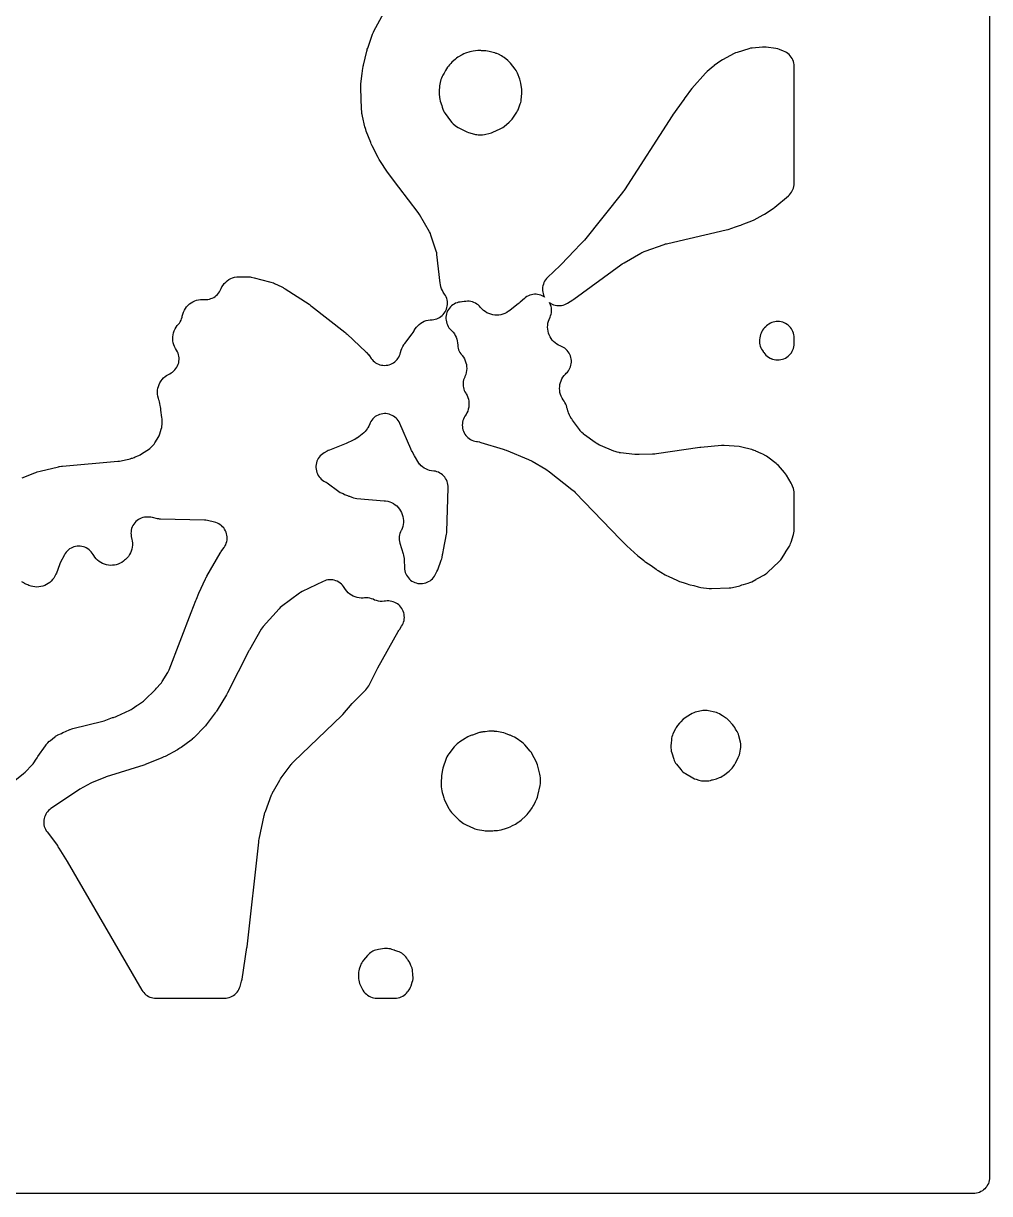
# Model space of a CAD drawing. Header units: millimetres. Extents: x 0 to 300, y 0 to 300.
# Drawn here: x 151.8 to 300.1, y -0.1 to 179.5 of the extents above; entities that cross this region are included whole.
import ezdxf

# ---------------------------------------------------------------- set-up
doc = ezdxf.new("R2010")
doc.units = ezdxf.units.MM
doc.layers.add('CUT', color=7, linetype='CONTINUOUS')

msp = doc.modelspace()

# ---------------------------------------------------------------- linework, layer by layer
at = {"layer": 'CUT'}
for points in [[(300.1485, 297.5886), (300.1485, 2.4114), (300.1335, 2.1053), (300.0975, 1.8629), (300.038, 1.6252), (299.9554, 1.3944), (299.8507, 1.1729), (299.7247, 0.9627), (299.5787, 0.7659), (299.4142, 0.5844), (299.2326, 0.4198), (299.0358, 0.2738), (298.8256, 0.1479), (298.6041, 0.0431), (298.3734, -0.0395), (298.1357, -0.099), (297.8933, -0.135), (297.5872, -0.15), (2.4114, -0.15)], [(151.6689, 109.7201), (153.5885, 110.5154), (153.7226, 110.568), (153.7468, 110.5769), (153.9378, 110.6394), (154.4107, 110.7654), (157.2061, 111.4471), (157.347, 111.4785), (157.3723, 111.4837), (157.6571, 111.5303), (157.6828, 111.5335), (157.8263, 111.5485), (166.3173, 112.2738), (166.561, 112.3068), (167.7775, 112.5327), (168.0076, 112.5868), (168.2316, 112.6624), (168.4499, 112.7478), (168.5585, 112.7776), (168.8141, 112.8792), (168.9696, 112.9511), (169.5516, 113.1787), (169.7725, 113.2777), (169.9827, 113.3976), (170.8022, 113.9188), (171.0238, 114.0773), (171.2268, 114.259), (171.7426, 114.774), (171.8837, 114.9271), (172.0116, 115.0914), (172.1253, 115.2659), (172.5343, 115.9539), (172.6658, 116.207), (172.7676, 116.4734), (173.0012, 117.2077), (173.0627, 117.4387), (173.1018, 117.6745), (173.1182, 117.913), (173.1322, 118.5774), (173.1275, 118.7922), (173.1043, 119.0058), (172.9302, 120.1505), (172.9059, 120.4067), (172.87, 120.6532), (172.8283, 120.8202), (172.7746, 121.1732), (172.7293, 121.4002), (172.6631, 121.622), (172.6272, 121.7246), (172.5711, 121.8989), (172.5618, 121.9302), (172.4823, 122.2572), (172.4392, 122.5611), (172.426, 122.8678), (172.4427, 123.1743), (172.4892, 123.4778), (172.565, 123.7752), (172.6695, 124.0638), (172.8017, 124.3409), (172.9602, 124.6038), (173.1436, 124.8499), (173.3502, 125.0771), (173.5779, 125.2829), (173.8245, 125.4656), (174.0879, 125.6234), (174.3064, 125.7269), (174.5255, 125.8443), (174.7318, 125.9829), (174.9234, 126.1413), (175.0983, 126.3179), (175.2548, 126.511), (175.3913, 126.7188), (175.5066, 126.939), (175.5994, 127.1696), (175.6688, 127.4083), (175.7142, 127.6527), (175.7351, 127.9004), (175.7313, 128.1489), (175.7028, 128.3958), (175.65, 128.6387), (175.5733, 128.8752), (175.4735, 129.1028), (175.3515, 129.3194), (175.1719, 129.6044), (175.0328, 129.883), (174.9218, 130.1739), (174.8402, 130.4744), (174.7887, 130.7815), (174.7679, 131.0922), (174.7778, 131.4035), (174.8185, 131.7122), (174.8895, 132.0154), (174.9902, 132.31), (175.1195, 132.5933), (175.2762, 132.8624), (175.4587, 133.1147), (175.6336, 133.3118), (175.7865, 133.5023), (175.9201, 133.7068), (176.0331, 133.9233), (176.1245, 134.1498), (176.1933, 134.3842), (176.2256, 134.554), (176.226, 134.5539), (176.2264, 134.556), (176.3073, 134.889), (176.4109, 135.1839), (176.5433, 135.467), (176.7032, 135.7357), (176.8889, 135.9871), (177.0987, 136.2188), (177.3304, 136.4286), (177.5818, 136.6144), (177.8505, 136.7742), (178.1336, 136.9066), (178.4285, 137.0102), (178.7323, 137.0841), (179.0419, 137.1274), (179.3542, 137.1397), (179.658, 137.1215), (179.8995, 137.1187), (180.1401, 137.1393), (180.3776, 137.1829), (180.6098, 137.2493), (180.8345, 137.3377), (181.0497, 137.4474), (181.2532, 137.5774), (181.4433, 137.7264), (181.6181, 137.893), (181.7759, 138.0758), (181.9155, 138.2729), (182.0353, 138.4825), (182.1344, 138.7028), (182.1686, 138.7899), (182.311, 139.0676), (182.4802, 139.3299), (182.6746, 139.574), (182.8922, 139.7978), (183.1309, 139.9988), (183.3884, 140.1752), (183.662, 140.3252), (183.9492, 140.4473), (184.2471, 140.5404), (184.5822, 140.6096), (184.605, 140.6131), (186.0794, 140.6112), (186.2504, 140.6071), (186.281, 140.6057), (186.6216, 140.5741), (186.6519, 140.5698), (186.8208, 140.5424), (187.2392, 140.4646), (189.6283, 139.8507), (189.8054, 139.8005), (189.8368, 139.7908), (190.1825, 139.6647), (190.2128, 139.6519), (190.3806, 139.5763), (191.4814, 139.0474), (191.6912, 138.9384), (191.8312, 138.8599), (192.0338, 138.7378), (195.6872, 136.3752), (195.829, 136.2789), (195.9237, 136.2112), (196.061, 136.1085), (201.1848, 132.0869), (201.3126, 131.9819), (201.3979, 131.9087), (201.5209, 131.7982), (204.3996, 129.0966), (204.5409, 128.9567), (204.5655, 128.9311), (204.8248, 128.63), (204.8465, 128.6019), (204.9639, 128.4415), (205.2151, 128.0782), (205.3619, 127.8864), (205.5266, 127.7096), (205.7076, 127.5496), (205.9031, 127.4078), (206.1115, 127.2855), (206.3306, 127.1839), (206.5586, 127.1039), (206.7932, 127.0463), (207.0322, 127.0116), (207.2735, 127.0001), (207.5148, 127.012), (207.7538, 127.0471), (207.9883, 127.1051), (208.2161, 127.1855), (208.4351, 127.2875), (208.6432, 127.4102), (208.8385, 127.5523), (209.0192, 127.7127), (209.1836, 127.8897), (209.3301, 128.0818), (209.4573, 128.2871), (209.5642, 128.5037), (209.6497, 128.7297), (209.7129, 128.9628), (209.7215, 129.0018), (209.8098, 129.3266), (209.9188, 129.6136), (210.0554, 129.8886), (210.2337, 130.174), (210.2523, 130.2008), (210.3605, 130.3486), (211.51, 131.8418), (211.639, 132.0258), (211.7509, 132.2207), (211.8019, 132.3196), (211.8174, 132.3479), (211.9903, 132.6308), (212.1721, 132.8726), (212.3763, 133.0959), (212.601, 133.2984), (212.8441, 133.4785), (213.1034, 133.6343), (213.3765, 133.7645), (213.6608, 133.8679), (213.9538, 133.9435), (214.2526, 133.9905), (214.5896, 134.0108), (214.8288, 134.0367), (215.0643, 134.0856), (215.2941, 134.1568), (215.516, 134.2498), (215.7279, 134.3637), (215.9279, 134.4975), (216.1141, 134.6498), (216.2848, 134.8194), (216.4384, 135.0045), (216.5735, 135.2036), (216.6888, 135.4147), (216.7833, 135.636), (216.8561, 135.8653), (216.9066, 136.1005), (216.9341, 136.3395), (216.9386, 136.5801), (216.92, 136.8199), (216.8783, 137.0569), (216.8141, 137.2887), (216.7279, 137.5133), (216.6205, 137.7286), (216.4929, 137.9326), (216.2945, 138.2183), (216.1436, 138.4888), (216.0202, 138.7728), (215.9252, 139.0676), (215.8535, 139.3994), (215.8481, 139.432), (215.8225, 139.6149), (215.3139, 144.0374), (215.2729, 144.2843), (215.2074, 144.526), (214.3986, 147.0093), (214.3059, 147.2507), (214.1888, 147.4812), (212.6323, 150.1886), (212.446, 150.4675), (209.4681, 154.3363), (207.7247, 156.662), (206.558, 158.4577), (206.4577, 158.6211), (206.3924, 158.7339), (206.3005, 158.9023), (205.3678, 160.7211), (205.284, 160.8953), (205.2302, 161.0151), (205.1556, 161.1934), (204.4695, 162.9583), (204.3817, 163.2106), (204.3282, 163.3838), (204.2585, 163.6417), (203.8782, 165.2792), (203.8316, 165.5132), (203.8051, 165.673), (203.7735, 165.9095), (203.7243, 166.3957), (203.6127, 169.5676), (203.6251, 170.0782), (203.6395, 170.2202), (203.8306, 171.7909), (203.9503, 172.6385), (203.9787, 172.8112), (204.0008, 172.928), (204.0374, 173.0991), (204.5459, 175.2367), (204.5934, 175.4163), (204.6287, 175.5375), (204.685, 175.7146), (205.3722, 177.7032), (205.4248, 177.846), (205.4347, 177.8714), (205.5571, 178.15), (205.5691, 178.1745), (205.6387, 178.3099), (207.7688, 182.255)], [(150.501, 63.2466), (151.8428, 64.3264), (152.0802, 64.5441), (153.1754, 65.6868), (153.3107, 65.8399), (153.433, 66.0036), (153.8143, 66.5602), (153.8438, 66.5961), (153.9527, 66.7514), (154.0733, 66.9381), (155.2225, 68.6154), (155.3308, 68.7654), (155.3508, 68.7917), (155.5696, 69.0518), (155.813, 69.2891), (155.8378, 69.311), (155.9794, 69.4299), (156.6211, 69.9427), (156.7572, 70.0465), (156.782, 70.0645), (157.0448, 70.2377), (157.1108, 70.273), (157.66, 70.5107), (157.8772, 70.6174), (157.9245, 70.6467), (158.8368, 71.0325), (158.9704, 71.086), (158.9945, 71.0952), (159.2674, 71.1866), (159.2921, 71.1939), (159.431, 71.2317), (164.0078, 72.3838), (164.242, 72.4551), (165.5326, 72.9183), (165.6514, 72.9439), (165.7695, 72.9755), (165.9812, 73.0426), (166.1862, 73.1281), (168.1955, 74.0735), (168.3792, 74.1694), (168.5543, 74.2802), (169.2521, 74.7634), (169.2671, 74.772), (169.4444, 74.8941), (169.4858, 74.9252), (170.2637, 75.4639), (170.4337, 75.5927), (170.5922, 75.7356), (171.9463, 77.0654), (172.1138, 77.247), (172.2625, 77.4442), (172.2977, 77.496), (172.8339, 78.0514), (173.0069, 78.2505), (173.1579, 78.4668), (174.0067, 79.8307), (174.1233, 80.0399), (174.2194, 80.2592), (177.5797, 89.0519), (178.3123, 90.8921), (178.3921, 91.0926), (178.3937, 91.0967), (178.7726, 92.0486), (179.7818, 94.2377), (179.8391, 94.3546), (179.8393, 94.3551), (179.8399, 94.3563), (179.8456, 94.3676), (179.8829, 94.4415), (179.9162, 94.5055), (180.0023, 94.6617), (182.0542, 98.1869), (182.1472, 98.3384), (182.2128, 98.4397), (182.3129, 98.5865), (182.641, 99.0443), (182.7747, 99.2517), (182.8873, 99.4713), (182.9777, 99.7008), (183.045, 99.9382), (183.0886, 100.181), (183.108, 100.427), (183.1031, 100.6736), (183.074, 100.9186), (183.0208, 101.1595), (182.9441, 101.394), (182.8447, 101.6198), (182.7235, 101.8348), (182.5817, 102.0367), (182.4207, 102.2236), (182.2421, 102.3938), (182.0476, 102.5455), (181.839, 102.6774), (181.6185, 102.788), (181.3881, 102.8763), (181.1502, 102.9416), (180.0917, 103.1762), (179.853, 103.2171), (179.6114, 103.2347), (172.8642, 103.3989), (172.7046, 103.4069), (172.6255, 103.4184), (172.5977, 103.4236), (172.4428, 103.4563), (171.6554, 103.6399), (171.4189, 103.6831), (171.1794, 103.7035), (171.0827, 103.7024), (170.9155, 103.7158), (170.6655, 103.7108), (170.4172, 103.6809), (170.1731, 103.6263), (169.9358, 103.5476), (169.7074, 103.4456), (169.4905, 103.3213), (169.287, 103.1759), (169.099, 103.011), (168.9285, 102.828), (168.7771, 102.629), (168.6464, 102.4158), (168.5376, 102.1907), (168.4518, 101.9557), (168.3899, 101.7134), (168.3526, 101.4662), (168.3401, 101.2164), (168.3527, 100.9666), (168.3901, 100.7194), (168.4841, 100.2567), (168.5162, 100.0761), (168.5211, 100.0438), (168.5556, 99.7085), (168.5571, 99.401), (168.5285, 99.0948), (168.4701, 98.7929), (168.3826, 98.4981), (168.2666, 98.2133), (168.1234, 97.9412), (167.9544, 97.6843), (167.761, 97.4452), (167.5245, 97.2051), (167.5004, 97.1829), (167.3758, 97.0738), (167.2461, 96.9709), (167.22, 96.9511), (166.9414, 96.7616), (166.6716, 96.6144), (166.3887, 96.4942), (166.0954, 96.4022), (165.7945, 96.3392), (165.4889, 96.306), (165.1816, 96.3027), (164.8753, 96.3295), (164.5732, 96.386), (164.278, 96.4717), (163.9926, 96.5859), (163.7197, 96.7274), (163.4619, 96.8948), (163.2217, 97.0866), (163.0014, 97.3009), (162.8031, 97.5358), (162.6286, 97.7888), (162.5313, 97.9645), (162.4024, 98.1724), (162.2538, 98.3668), (162.087, 98.5457), (161.9034, 98.7074), (161.705, 98.8505), (161.4935, 98.9734), (161.2709, 99.0751), (161.0396, 99.1545), (160.8015, 99.211), (160.5591, 99.2439), (160.3146, 99.253), (160.0704, 99.2381), (159.8289, 99.1994), (159.5922, 99.1373), (159.3628, 99.0524), (159.1428, 98.9455), (158.9343, 98.8175), (158.7392, 98.6698), (158.5596, 98.5038), (158.397, 98.3209), (158.2531, 98.1231), (158.1292, 97.9122), (157.4923, 96.6948), (157.3603, 96.3968), (156.8927, 95.122), (156.8257, 94.9523), (156.813, 94.9223), (156.6674, 94.6202), (156.5085, 94.3587), (156.3249, 94.114), (156.1184, 93.8882), (155.8909, 93.6836), (155.6447, 93.5021), (155.3819, 93.3453), (155.1052, 93.2149), (154.8171, 93.1119), (154.5203, 93.0374), (154.2177, 92.9921), (153.9122, 92.9764), (153.6066, 92.9905), (153.3038, 93.0342), (153.0066, 93.1072), (152.6902, 93.2184), (152.66, 93.2307), (152.4928, 93.3036), (152.212, 93.4342), (152.0134, 93.5338), (151.9785, 93.5526), (151.6007, 93.7863)]]:
    msp.add_lwpolyline(points, dxfattribs=at)
for points in [[(216.0471, 166.8995), (216.1195, 166.668), (216.1387, 166.6227), (216.2336, 166.3341), (216.3265, 166.0937), (216.4438, 165.8642), (216.584, 165.648), (217.384, 164.5436), (217.5763, 164.3093), (217.7956, 164.1001), (218.0979, 163.8448), (218.3365, 163.6665), (218.5946, 163.5179), (219.893, 162.8699), (220.134, 162.765), (220.3847, 162.686), (221.2395, 162.4655), (221.4397, 162.4224), (221.6428, 162.396), (221.8473, 162.3862), (222.0129, 162.3851), (222.3125, 162.4011), (222.6081, 162.4529), (223.4645, 162.6565), (223.6824, 162.7189), (223.8937, 162.8007), (225.0115, 163.293), (225.2261, 163.4), (225.4294, 163.5271), (225.6196, 163.6731), (226.4174, 164.3487), (226.5726, 164.4919), (226.7152, 164.6475), (226.8441, 164.8147), (227.4681, 165.6986), (227.5825, 165.8761), (227.6816, 166.0628), (227.7645, 166.2571), (228.1008, 167.1475), (228.1682, 167.3523), (228.2177, 167.5622), (228.249, 167.7755), (228.3487, 168.747), (228.3615, 169.0418), (228.3394, 169.3362), (228.2028, 170.3494), (228.166, 170.5564), (228.1119, 170.7596), (228.0409, 170.9575), (227.6779, 171.85), (227.5796, 172.0625), (227.4619, 172.2649), (227.3257, 172.4554), (226.5862, 173.3938), (226.3956, 173.609), (226.1815, 173.8009), (225.6176, 174.2506), (225.4153, 174.3961), (225.1996, 174.5207), (224.7424, 174.7552), (224.5123, 174.8589), (224.4121, 174.8923), (224.197, 174.9833), (223.9412, 175.0604), (223.3109, 175.2144), (223.0725, 175.2605), (222.8308, 175.2833), (222.1283, 175.3151), (222.0451, 175.3255), (221.8137, 175.3329), (221.5827, 175.3189), (220.8491, 175.2402), (220.6009, 175.2009), (220.3578, 175.1368), (219.7064, 174.9296), (219.4397, 174.8276), (219.1863, 174.6959), (218.5413, 174.3122), (218.3318, 174.1729), (218.1375, 174.0133), (217.6019, 173.5263), (217.4464, 173.3719), (217.305, 173.2046), (217.2988, 173.1958), (217.2252, 173.1228), (217.0808, 172.9515), (216.9524, 172.768), (216.6487, 172.2899), (216.5292, 172.0798), (216.4304, 171.8591), (216.429, 171.8554), (216.2353, 171.5532), (216.1134, 171.3408), (216.0129, 171.1175), (215.9347, 170.8855), (215.8008, 170.4126), (215.7424, 170.1551), (215.7114, 169.8929), (215.6584, 169.0735), (215.6533, 168.8862), (215.6622, 168.6991), (215.7097, 168.1431), (215.7512, 167.856), (215.8256, 167.5756), (216.046, 166.9048)], [(218.2621, 131.3138), (218.3629, 131.0345), (218.4369, 130.7469), (218.4835, 130.4536), (218.5069, 130.0836), (218.5324, 129.8516), (218.5795, 129.623), (218.6476, 129.3999), (218.7363, 129.184), (218.8448, 128.9774), (218.972, 128.7817), (219.1169, 128.5988), (219.1975, 128.5063), (219.3783, 128.2537), (219.5323, 127.9866), (219.6594, 127.7058), (219.7584, 127.4138), (219.8283, 127.1136), (219.8685, 126.8079), (219.8786, 126.4998), (219.8585, 126.1921), (219.8083, 125.888), (219.7286, 125.5902), (219.6201, 125.3016), (219.5768, 125.2135), (219.4825, 124.9969), (219.4091, 124.7723), (219.3572, 124.5418), (219.3274, 124.3074), (219.3198, 124.0713), (219.3345, 123.8355), (219.3714, 123.6021), (219.4302, 123.3733), (219.5103, 123.151), (219.611, 122.9373), (219.7315, 122.734), (219.7888, 122.647), (219.9315, 122.3761), (220.0472, 122.0926), (220.1348, 121.7991), (220.1935, 121.4986), (220.2226, 121.1938), (220.2219, 120.8875), (220.1915, 120.5828), (220.1315, 120.2825), (220.0427, 119.9895), (219.9258, 119.7065), (219.7819, 119.4362), (219.6203, 119.1931), (219.4966, 118.986), (219.3935, 118.768), (219.3118, 118.5411), (219.2524, 118.3074), (219.2158, 118.069), (219.2024, 117.8282), (219.2122, 117.5873), (219.2451, 117.3484), (219.301, 117.1138), (219.3792, 116.8856), (219.4789, 116.6661), (219.5994, 116.4572), (219.7395, 116.2608), (219.8978, 116.0789), (220.0729, 115.9131), (220.2632, 115.7649), (220.4668, 115.6358), (220.682, 115.5269), (220.9066, 115.4392), (221.1387, 115.3735), (221.376, 115.3306), (221.4904, 115.3155), (221.5213, 115.3107), (221.8646, 115.2408), (221.895, 115.2331), (222.0638, 115.1862), (225.4586, 114.1566), (225.6388, 114.0969), (225.7602, 114.0533), (225.9371, 113.9846), (229.3546, 112.557), (229.5722, 112.4578), (229.7177, 112.3858), (229.9286, 112.2729), (232.0072, 111.0737), (232.2386, 110.9287), (232.3919, 110.8247), (232.6122, 110.6632), (236.0404, 107.9527), (236.2351, 107.7878), (236.3633, 107.6714), (236.5463, 107.4935), (243.507, 100.2523), (243.5303, 100.2285), (243.5346, 100.2241), (243.636, 100.127), (243.8475, 99.9356), (244.3123, 99.4479), (244.3363, 99.4231), (244.3407, 99.4186), (244.4454, 99.3178), (246.1655, 97.7551), (246.3671, 97.5903), (246.7476, 97.3109), (247.0674, 97.0214), (247.2195, 96.8944), (247.3812, 96.7798), (248.1733, 96.2642), (248.9499, 95.694), (249.1117, 95.5847), (249.2815, 95.4883), (249.688, 95.2783), (250.3607, 94.8404), (250.5707, 94.7178), (250.7917, 94.6162), (251.5905, 94.295), (252.1226, 94.02), (252.3405, 93.9202), (252.5671, 93.8419), (253.1213, 93.6794), (253.7148, 93.4407), (253.9551, 93.358), (254.2024, 93.3001), (254.7574, 93.1997), (255.4262, 93.0036), (255.6245, 92.9542), (255.8261, 92.9211), (257.0786, 92.7679), (257.2728, 92.7518), (257.4677, 92.7509), (260.1831, 92.844), (260.4365, 92.8657), (260.6864, 92.9129), (261.7847, 93.1792), (262.1164, 93.2845), (262.365, 93.383), (263.0899, 93.5801), (263.365, 93.6723), (263.6275, 93.7958), (264.2787, 94.1496), (264.3163, 94.1664), (264.5083, 94.2736), (264.5177, 94.2794), (265.5999, 94.8673), (265.7832, 94.9773), (265.9563, 95.1025), (266.1182, 95.242), (267.8016, 96.8233), (267.9535, 96.979), (268.0913, 97.1473), (268.214, 97.327), (268.7948, 98.2628), (268.8068, 98.2794), (268.8448, 98.3434), (269.4119, 99.257), (269.5193, 99.4482), (269.6094, 99.6481), (269.6818, 99.8551), (270.0425, 101.0541), (270.1012, 101.2904), (270.1367, 101.5312), (270.1485, 101.7744), (270.1485, 101.8149), (270.1485, 107.0586), (270.1485, 107.2996), (270.1345, 107.5638), (270.0927, 107.8249), (270.0235, 108.0802), (269.9033, 108.4461), (269.8045, 108.6993), (269.6788, 108.9404), (268.9524, 110.1657), (268.823, 110.3622), (268.6758, 110.5456), (267.7243, 111.6232), (267.5513, 111.8006), (267.3615, 111.96), (266.1258, 112.8976), (265.9158, 113.0407), (265.6924, 113.1618), (265.6025, 113.2048), (265.5266, 113.2563), (265.3174, 113.3839), (265.0968, 113.4903), (264.2895, 113.8321), (264.2339, 113.8586), (264.0217, 113.9483), (263.931, 113.9771), (263.8608, 114.0032), (263.6503, 114.0614), (263.5769, 114.0782), (262.1395, 114.4627), (261.9123, 114.5123), (261.6816, 114.5405), (259.404, 114.7123), (259.1965, 114.7193), (258.9891, 114.7091), (255.8037, 114.4188), (255.7758, 114.4161), (255.7707, 114.4156), (255.6534, 114.4008), (249.022, 113.4027), (248.7856, 113.3748), (248.6245, 113.3609), (248.3867, 113.348), (246.3756, 113.303), (246.129, 113.3056), (245.9618, 113.3129), (245.716, 113.3317), (243.5037, 113.5742), (243.3302, 113.5974), (243.2992, 113.6022), (242.984, 113.667), (242.6762, 113.7608), (242.6468, 113.7713), (242.4833, 113.834), (240.4218, 114.6797), (240.2791, 114.7417), (240.2538, 114.7534), (239.9991, 114.8835), (239.756, 115.0343), (239.733, 115.05), (239.6061, 115.1401), (237.9784, 116.3477), (237.8303, 116.4634), (237.8044, 116.4847), (237.549, 116.7172), (237.3182, 116.9741), (237.2971, 117.0001), (237.1823, 117.1489), (236.1161, 118.6057), (236.0024, 118.7701), (235.9829, 118.8), (235.7825, 119.1458), (235.7663, 119.1776), (235.6802, 119.358), (235.5188, 119.7208), (235.4389, 119.915), (235.4256, 119.95), (235.4082, 120.005), (235.3449, 120.2551), (235.2764, 120.4805), (235.2585, 120.5241), (235.2452, 120.5831), (235.1766, 120.8277), (235.0836, 121.0641), (234.967, 121.2898), (234.8282, 121.5025), (234.6766, 121.7108), (234.5145, 121.9806), (234.383, 122.2573), (234.279, 122.5455), (234.2036, 122.8425), (234.1575, 123.1454), (234.141, 123.4514), (234.1544, 123.7575), (234.1976, 124.0608), (234.27, 124.3585), (234.3711, 124.6477), (234.4998, 124.9258), (234.655, 125.19), (234.8351, 125.4378), (235.0385, 125.6669), (235.161, 125.7804), (235.3314, 125.9545), (235.484, 126.1443), (235.6174, 126.348), (235.7304, 126.5638), (235.8218, 126.7895), (235.8909, 127.0231), (235.9369, 127.2622), (235.9594, 127.5048), (235.9582, 127.7483), (235.9333, 127.9906), (235.8849, 128.2293), (235.8136, 128.4622), (235.7199, 128.687), (235.6048, 128.9016), (235.4693, 129.104), (235.3148, 129.2923), (235.1427, 129.4647), (234.9547, 129.6195), (234.7525, 129.7552), (234.538, 129.8706), (234.3133, 129.9647), (234.2381, 129.9919), (233.9623, 130.1234), (233.7005, 130.281), (233.4553, 130.4632), (233.2289, 130.6684), (233.0235, 130.8946), (232.8411, 131.1396), (232.6832, 131.4012), (232.5515, 131.6769), (232.4472, 131.9641), (232.3712, 132.26), (232.3243, 132.5619), (232.3069, 132.8669), (232.3192, 133.1722), (232.361, 133.4748), (232.4321, 133.772), (232.5316, 134.0608), (232.6803, 134.386), (232.7707, 134.6122), (232.8387, 134.8461), (232.8836, 135.0855), (232.9049, 135.3281), (232.9026, 135.5717), (232.8765, 135.8139), (232.8271, 136.0524), (232.7546, 136.285), (232.6599, 136.5094), (232.5874, 136.6429), (232.7767, 136.5188), (232.9961, 136.4043), (233.2257, 136.312), (233.4633, 136.2429), (233.7066, 136.1976), (233.9532, 136.1766), (234.2007, 136.1801), (234.4465, 136.208), (234.6885, 136.2601), (234.9241, 136.3359), (235.151, 136.4345), (235.3671, 136.5552), (236.1569, 137.0489), (236.1866, 137.0678), (236.192, 137.0712), (236.3144, 137.1554), (243.5518, 142.4571), (243.727, 142.578), (243.8484, 142.6568), (244.0304, 142.7676), (246.6286, 144.2505), (246.7777, 144.3312), (246.8047, 144.345), (247.1132, 144.4858), (247.1413, 144.4971), (247.3, 144.5569), (250.1928, 145.5728), (250.3923, 145.6366), (250.529, 145.6762), (250.7317, 145.7288), (259.7285, 147.7972), (260.0197, 147.883), (261.151, 148.2927), (261.7597, 148.4696), (261.9604, 148.5373), (262.1547, 148.6217), (262.4344, 148.7576), (263.6676, 149.2042), (263.992, 149.3485), (265.4101, 150.1042), (265.5943, 150.2127), (266.9482, 151.0905), (267.2074, 151.2834), (269.2677, 153.0346), (269.4432, 153.199), (269.6022, 153.3796), (269.7431, 153.5745), (269.8645, 153.7822), (269.9655, 154.0005), (270.045, 154.2275), (270.1023, 154.4611), (270.137, 154.6992), (270.1485, 154.9394), (270.1485, 154.9522), (270.1485, 172.8424), (270.1485, 172.9222), (270.1358, 173.1739), (270.0978, 173.4231), (270.0349, 173.6672), (269.9478, 173.9037), (269.8373, 174.1302), (269.7045, 174.3445), (269.5509, 174.5443), (269.3779, 174.7276), (269.1873, 174.8925), (268.9811, 175.0375), (268.7613, 175.1609), (268.5303, 175.2616), (267.8973, 175.5001), (267.6277, 175.5847), (267.3503, 175.6383), (265.8276, 175.844), (265.5474, 175.866), (265.2664, 175.8563), (263.7009, 175.7139), (263.4445, 175.6771), (263.1933, 175.614), (261.3842, 175.0584), (261.1594, 174.9774), (260.9433, 174.8752), (259.1674, 173.9297), (258.87, 173.7434), (257.8941, 173.0322), (257.8649, 173.0106), (257.8595, 173.0065), (257.7404, 172.9113), (256.7875, 172.1), (256.5506, 171.8697), (254.4157, 169.4997), (254.2302, 169.2674), (253.5733, 168.3361), (253.3585, 168.0523), (253.1929, 167.7967), (251.4953, 165.3899), (251.4623, 165.342), (251.4551, 165.3313), (251.4315, 165.2954), (244.1032, 153.9599), (243.9956, 153.8023), (243.9197, 153.6972), (243.8042, 153.5453), (237.9566, 146.25), (237.5327, 145.8035), (237.4593, 145.7261), (236.2606, 144.4636), (235.5641, 143.73), (234.2161, 142.3304), (232.2972, 140.4998), (232.1284, 140.3223), (231.9779, 140.1291), (231.847, 139.9221), (231.7369, 139.7033), (231.6489, 139.4747), (231.5835, 139.2387), (231.5416, 138.9974), (231.5236, 138.7531), (231.5295, 138.5082), (231.5593, 138.2651), (231.6128, 138.0261), (231.6894, 137.7935), (231.7884, 137.5695), (231.8459, 137.4677), (231.6873, 137.5731), (231.4723, 137.6875), (231.2471, 137.7804), (231.014, 137.851), (230.7751, 137.8986), (230.5327, 137.9227), (230.2891, 137.9231), (230.0467, 137.8998), (229.8076, 137.853), (229.5743, 137.7832), (229.3488, 137.6909), (229.1334, 137.5772), (228.9301, 137.4431), (228.7408, 137.2898), (228.0719, 136.692), (227.9831, 136.615), (227.9218, 136.5636), (227.8306, 136.4895), (226.4988, 135.4416), (226.3476, 135.3286), (226.3201, 135.3091), (226.0272, 135.123), (225.7443, 134.981), (225.4486, 134.8682), (225.143, 134.7856), (224.8307, 134.7342), (224.5148, 134.7144), (224.1985, 134.7265), (223.885, 134.7704), (223.5775, 134.8455), (223.2792, 134.9512), (222.9929, 135.0863), (222.7217, 135.2495), (222.4683, 135.4392), (222.2352, 135.6534), (222.0047, 135.9126), (221.8365, 136.1016), (221.6503, 136.2725), (221.4477, 136.4237), (221.2308, 136.5538), (221.002, 136.6612), (220.7634, 136.745), (220.5176, 136.8043), (220.2671, 136.8384), (220.0144, 136.847), (219.7622, 136.8301), (219.5129, 136.7878), (219.4926, 136.7833), (219.1851, 136.7462), (219.1371, 136.7452), (218.891, 136.7277), (218.6479, 136.686), (218.41, 136.6206), (218.1797, 136.532), (217.9593, 136.4212), (217.7509, 136.2892), (217.5565, 136.1372), (217.378, 135.9669), (217.2172, 135.7798), (217.0756, 135.5778), (216.9546, 135.3628), (216.8554, 135.1369), (216.7789, 134.9023), (216.726, 134.6614), (216.697, 134.4163), (216.6923, 134.1697), (216.712, 133.9237), (216.7558, 133.681), (216.8233, 133.4437), (216.9139, 133.2142), (217.0267, 132.9948), (217.1605, 132.7875), (217.3142, 132.5945), (217.4861, 132.4175), (217.6145, 132.2977), (217.809, 132.0778), (217.9839, 131.8378), (218.1354, 131.5824)], [(266.7117, 128.0222), (266.8482, 127.9719), (267.0772, 127.9115), (267.3108, 127.8731), (267.3597, 127.8674), (267.607, 127.851), (267.8548, 127.8592), (268.1006, 127.8918), (268.3419, 127.9487), (268.5764, 128.0292), (268.8018, 128.1325), (269.0158, 128.2577), (269.2164, 128.4034), (269.4016, 128.5682), (269.5695, 128.7507), (269.7185, 128.9488), (269.8472, 129.1607), (269.9542, 129.3843), (270.0386, 129.6175), (270.0995, 129.8578), (270.1362, 130.103), (270.1485, 130.3506), (270.1485, 130.3626), (270.1485, 130.466), (270.1485, 131.1326), (270.1485, 131.2251), (270.1485, 131.2301), (270.1366, 131.4737), (270.1011, 131.7149), (270.0422, 131.9515), (269.9605, 132.1813), (269.8569, 132.402), (269.7322, 132.6115), (269.5877, 132.808), (269.4248, 132.9894), (269.2449, 133.154), (269.0499, 133.3004), (268.8416, 133.4271), (268.6219, 133.5329), (268.3929, 133.6167), (268.1568, 133.6779), (267.916, 133.7158), (267.8873, 133.7189), (267.6484, 133.733), (267.4092, 133.7243), (267.1719, 133.6927), (266.9387, 133.6386), (266.7118, 133.5624), (266.4932, 133.4649), (266.2849, 133.3469), (266.0888, 133.2095), (265.9068, 133.0541), (265.8657, 133.0115), (265.7796, 132.9404), (265.5983, 132.775), (265.434, 132.5926), (265.2885, 132.395), (265.163, 132.1841), (265.0588, 131.9618), (264.9768, 131.7305), (264.918, 131.4922), (264.8828, 131.2493), (264.85, 130.9044), (264.8389, 130.6574), (264.8521, 130.4104), (264.8897, 130.166), (264.9513, 129.9264), (265.0363, 129.6942), (265.1437, 129.4714), (265.2727, 129.2604), (265.3831, 129.1144), (265.4103, 129.071), (265.491, 128.9544), (265.6475, 128.7515), (265.8238, 128.5657), (266.0183, 128.3989), (266.2288, 128.2529), (266.4532, 128.1292), (266.5867, 128.0726), (266.626, 128.0537), (266.6647, 128.0394), (266.689, 128.0292)], [(197.9966, 113.5804), (197.7861, 113.4468), (197.5898, 113.2928), (197.4099, 113.12), (197.2482, 112.9302), (197.1061, 112.7252), (196.9852, 112.507), (196.8866, 112.2779), (196.8113, 112.0401), (196.7601, 111.796), (196.7335, 111.548), (196.7317, 111.2986), (196.7548, 111.0502), (196.8025, 110.8054), (196.8744, 110.5666), (196.9697, 110.3361), (197.0875, 110.1163), (197.2267, 109.9092), (197.3857, 109.7171), (197.5632, 109.5418), (197.7572, 109.3851), (197.9658, 109.2484), (198.2776, 109.0658), (198.3042, 109.0485), (198.4505, 108.9482), (200.2339, 107.6628), (200.482, 107.5052), (200.747, 107.3779), (200.9037, 107.3136), (201.1338, 107.2019), (201.595, 107.0096), (201.7902, 106.9377), (201.8829, 106.912), (202.267, 106.7544), (202.5074, 106.6699), (202.7552, 106.6102), (203.0077, 106.5761), (207.2012, 106.226), (207.3875, 106.2058), (207.4207, 106.2013), (207.7593, 106.1385), (208.061, 106.0508), (208.3524, 105.9333), (208.6306, 105.7873), (208.8929, 105.6144), (209.1366, 105.4161), (209.3593, 105.1944), (209.5587, 104.9517), (209.733, 104.6903), (209.8803, 104.4128), (209.9992, 104.1219), (210.0884, 103.8207), (210.1472, 103.5121), (210.1748, 103.1991), (210.1711, 102.8849), (210.1361, 102.5727), (210.07, 102.2655), (209.9737, 101.9665), (209.848, 101.6786), (209.8402, 101.6646), (209.7288, 101.4407), (209.6403, 101.2067), (209.5757, 100.9651), (209.5355, 100.7182), (209.5202, 100.4686), (209.53, 100.2186), (209.5646, 99.9709), (209.6238, 99.7279), (210.1146, 98.0782), (210.1734, 97.8558), (210.1826, 97.8159), (210.2588, 97.3625), (210.2631, 97.3218), (210.2802, 97.0924), (210.3296, 95.9618), (210.33, 95.9441), (210.3472, 95.7001), (210.3881, 95.4589), (210.4524, 95.2228), (210.5395, 94.9942), (210.6485, 94.7752), (210.7784, 94.5679), (210.9279, 94.3743), (211.0957, 94.1962), (211.28, 94.0354), (211.4792, 93.8933), (211.6913, 93.7714), (211.9143, 93.6709), (212.1461, 93.5926), (212.3844, 93.5373), (212.627, 93.5056), (212.8715, 93.4977), (213.1156, 93.5138), (213.357, 93.5537), (213.5933, 93.6169), (213.8223, 93.703), (214.0418, 93.811), (214.2497, 93.94), (214.444, 94.0886), (214.6228, 94.2556), (214.7845, 94.4392), (214.9274, 94.6377), (215.0502, 94.8493), (215.3121, 95.3559), (215.4349, 95.6335), (215.9834, 97.1101), (216.047, 97.3058), (216.0943, 97.506), (216.1824, 97.9617), (216.2304, 98.1236), (216.2766, 98.364), (216.3215, 98.6806), (216.7895, 101.1011), (216.8198, 101.3008), (216.8339, 101.5023), (217.0317, 108.2261), (217.0268, 108.4731), (216.9975, 108.7184), (216.9441, 108.9596), (216.8672, 109.1943), (216.7675, 109.4204), (216.646, 109.6355), (216.5038, 109.8375), (216.3424, 110.0245), (216.1633, 110.1947), (215.9683, 110.3464), (215.7592, 110.4781), (215.5382, 110.5885), (215.3074, 110.6765), (215.069, 110.7414), (214.8254, 110.7824), (214.4817, 110.8229), (214.1882, 110.8863), (213.902, 110.9775), (213.6259, 111.0955), (213.3623, 111.2393), (213.1136, 111.4076), (212.882, 111.5989), (212.6698, 111.8113), (212.6469, 111.8391), (212.5463, 111.9932), (211.8494, 113.1221), (211.4943, 113.7749), (211.4175, 113.9239), (211.3676, 114.0262), (211.2975, 114.1785), (209.6017, 118.0922), (209.4921, 118.3144), (209.361, 118.5246), (209.2097, 118.7208), (209.0398, 118.9011), (208.8529, 119.0636), (208.6508, 119.2069), (208.4355, 119.3295), (208.2091, 119.4301), (207.9739, 119.5079), (207.7321, 119.562), (207.4862, 119.5919), (207.2385, 119.5973), (206.9915, 119.5782), (206.7476, 119.5347), (206.5092, 119.4673), (206.2787, 119.3766), (206.0582, 119.2636), (205.8501, 119.1293), (205.6562, 118.975), (205.4786, 118.8024), (205.3189, 118.6129), (205.1787, 118.4087), (205.0595, 118.1915), (204.9908, 118.0303), (204.99, 118.0306), (204.8418, 117.6803), (204.6892, 117.3967), (204.6731, 117.3699), (204.6149, 117.2778), (204.5815, 117.2404), (204.4272, 117.0493), (204.3069, 116.8662), (204.2454, 116.8048), (204.2201, 116.782), (204.0752, 116.6578), (203.3087, 116.0344), (203.1267, 115.8954), (203.0936, 115.8717), (202.7059, 115.6283), (202.6701, 115.6088), (202.4658, 115.5053), (201.3805, 114.9964), (198.7957, 114.0018), (198.6252, 113.9289), (198.4606, 113.8435)], [(200.4482, 93.5888), (200.2419, 93.7294), (200.0226, 93.8486), (199.7925, 93.9454), (199.5539, 94.0188), (199.3092, 94.068), (199.0608, 94.0926), (198.8112, 94.0922), (198.5628, 94.067), (198.3182, 94.0171), (198.0798, 93.9431), (197.85, 93.8457), (194.6033, 92.2738), (194.3911, 92.1581), (194.1911, 92.0225), (191.4464, 89.9606), (191.2598, 89.8058), (191.0892, 89.6336), (188.6385, 86.9091), (188.4713, 86.702), (188.327, 86.4783), (186.5183, 83.3152), (186.5064, 83.2941), (186.5042, 83.2903), (186.4562, 83.2001), (183.1826, 76.7379), (183.1144, 76.6095), (183.0664, 76.5231), (182.9932, 76.3974), (181.5801, 74.0741), (181.4738, 73.9093), (181.3987, 73.7992), (181.284, 73.6402), (179.9045, 71.8295), (179.7658, 71.6582), (179.6683, 71.5447), (179.5198, 71.3819), (178.1358, 69.9507), (178.0202, 69.8363), (177.9991, 69.8163), (177.7536, 69.6029), (177.7308, 69.5848), (177.6014, 69.4863), (176.0503, 68.3587), (175.8376, 68.2149), (175.69, 68.1223), (175.4679, 67.9935), (173.5734, 66.9789), (173.3954, 66.8896), (173.273, 66.8322), (173.0905, 66.7525), (170.6869, 65.7772), (170.5476, 65.7239), (170.4522, 65.6896), (170.3109, 65.6418), (164.5144, 63.8114), (164.3169, 63.7398), (162.413, 62.9573), (162.1649, 62.839), (160.4905, 61.9243), (160.2966, 61.8067), (156.0584, 58.9647), (155.8657, 58.8217), (155.6876, 58.6608), (155.5258, 58.4835), (155.3817, 58.2916), (155.2567, 58.0867), (155.1519, 57.8708), (155.0683, 57.6459), (155.0066, 57.4139), (154.9675, 57.1771), (154.9512, 56.9377), (154.958, 56.6978), (154.9878, 56.4596), (155.0402, 56.2254), (155.1149, 55.9973), (155.2111, 55.7775), (155.328, 55.5678), (155.4644, 55.3704), (157.0425, 53.3053), (157.1316, 53.1049), (157.2512, 52.8937), (158.5634, 50.8189), (170.0312, 31.0935), (170.1601, 30.8943), (170.3072, 30.7082), (170.4713, 30.5369), (170.6509, 30.3819), (170.8444, 30.2446), (171.05, 30.1263), (171.2659, 30.0281), (171.4902, 29.9507), (171.7207, 29.8949), (171.9556, 29.8613), (172.1925, 29.85), (182.6898, 29.85), (182.9374, 29.8623), (183.1825, 29.899), (183.4228, 29.9599), (183.6559, 30.0442), (183.8795, 30.1513), (184.0915, 30.2799), (184.2896, 30.4289), (184.472, 30.5968), (184.6368, 30.7819), (184.7826, 30.9825), (184.9077, 31.1965), (185.0111, 31.4218), (185.0916, 31.6563), (185.3304, 32.4831), (185.399, 32.7931), (186.1513, 37.6362), (186.16, 37.6977), (186.1618, 37.7114), (186.1673, 37.7569), (187.9525, 53.7855), (187.9767, 53.9635), (187.996, 54.084), (188.0286, 54.2607), (188.7954, 57.9162), (188.8283, 58.059), (188.8347, 58.0845), (188.917, 58.3658), (188.9254, 58.3907), (188.9748, 58.5287), (189.935, 61.0558), (189.99, 61.1923), (190.0004, 61.2166), (190.1262, 61.4827), (190.1384, 61.5061), (190.209, 61.6352), (191.1823, 63.3343), (191.3115, 63.5436), (191.4038, 63.6828), (191.5465, 63.8832), (192.9545, 65.73), (193.0439, 65.8426), (193.0603, 65.8625), (193.2515, 66.077), (193.2693, 66.0955), (193.371, 66.1971), (200.6933, 73.2415), (200.859, 73.4171), (202.2938, 75.0928), (204.3973, 77.2153), (204.5663, 77.404), (204.7153, 77.6088), (204.8428, 77.8277), (206.2635, 80.5779), (209.3768, 86.1586), (209.458, 86.2971), (209.5152, 86.39), (209.6022, 86.5249), (209.8831, 86.9403), (210.0085, 87.1467), (210.1135, 87.3642), (210.197, 87.5909), (210.2582, 87.8245), (210.2965, 88.063), (210.3117, 88.304), (210.3036, 88.5454), (210.2722, 88.7849), (210.2178, 89.0202), (210.141, 89.2492), (210.0424, 89.4697), (209.9231, 89.6797), (209.784, 89.8771), (209.6265, 90.0603), (209.4521, 90.2273), (209.2624, 90.3768), (209.0591, 90.5072), (208.8442, 90.6175), (208.6197, 90.7065), (208.3876, 90.7734), (208.1501, 90.8175), (207.9095, 90.8386), (207.668, 90.8364), (207.4279, 90.8108), (207.2219, 90.7788), (206.9203, 90.7613), (206.6183, 90.7727), (206.3189, 90.8131), (206.0247, 90.8821), (205.7385, 90.9789), (205.5004, 91.0859), (205.2555, 91.1809), (205.002, 91.2496), (204.7427, 91.2914), (204.4804, 91.3057), (204.2181, 91.2924), (204.0009, 91.2699), (203.6864, 91.2689), (203.3733, 91.2994), (203.0649, 91.361), (202.7642, 91.453), (202.4742, 91.5747), (202.1977, 91.7247), (201.9377, 91.9015), (201.6966, 92.1035), (201.4769, 92.3285), (201.2808, 92.5744), (201.0598, 92.9166), (201.0589, 92.916), (200.9695, 93.0545), (200.8138, 93.2497), (200.6395, 93.4284)], [(251.3478, 67.5357), (251.6641, 66.5568), (251.7418, 66.3485), (251.8377, 66.148), (251.951, 65.9567), (252.0808, 65.7763), (252.7371, 64.9451), (252.8931, 64.7657), (253.0654, 64.602), (253.2525, 64.4554), (253.4526, 64.3273), (254.5797, 63.6788), (254.8379, 63.5495), (255.1094, 63.4508), (255.5244, 63.3266), (255.725, 63.2755), (255.9292, 63.2411), (256.1355, 63.2238), (256.5636, 63.2057), (256.8047, 63.2071), (257.0446, 63.2317), (257.2809, 63.2794), (257.5116, 63.3495), (257.5957, 63.3796), (257.6211, 63.3827), (257.8269, 63.4164), (258.0292, 63.4671), (258.2266, 63.5345), (258.6813, 63.7113), (258.8901, 63.8037), (259.0896, 63.9148), (259.2782, 64.0436), (260.1509, 64.7002), (260.3161, 64.836), (260.4692, 64.9854), (260.6089, 65.1473), (260.7727, 65.3544), (260.894, 65.5216), (261.001, 65.6981), (261.087, 65.8705), (261.125, 65.936), (261.5683, 66.8071), (261.6615, 67.0127), (261.7358, 67.2259), (261.7905, 67.4449), (261.9161, 68.0651), (261.9559, 68.3379), (261.9653, 68.6135), (261.9444, 68.8884), (261.8933, 69.1593), (261.6539, 70.1308), (261.5854, 70.3607), (261.4952, 70.5829), (261.3841, 70.7955), (261.2532, 70.9965), (261.1456, 71.1455), (261.0243, 71.3933), (260.8733, 71.6301), (260.6967, 71.8484), (260.121, 72.4839), (259.9674, 72.6392), (259.8008, 72.7805), (259.6226, 72.9067), (259.434, 73.0169), (259.1339, 73.175), (258.8723, 73.3594), (258.6679, 73.4892), (258.4518, 73.5986), (258.2262, 73.6866), (257.9931, 73.7523), (257.0175, 73.977), (256.7987, 74.0173), (256.5772, 74.0379), (256.3548, 74.0388), (256.1331, 74.0199), (255.914, 73.9813), (255.2184, 73.8268), (254.9663, 73.7567), (254.7229, 73.6607), (254.4909, 73.5398), (253.5872, 73.007), (253.3503, 72.8485), (253.133, 72.664), (252.7441, 72.2937), (252.5431, 72.0784), (252.2558, 71.7316), (252.1301, 71.5664), (252.0185, 71.3914), (251.9219, 71.2077), (251.547, 70.4171), (251.4583, 70.2057), (251.3894, 69.987), (251.3409, 69.763), (251.313, 69.5354), (251.2731, 69.0099), (251.2631, 68.9465), (251.2377, 68.715), (251.2342, 68.4986), (251.2338, 68.4939), (251.2272, 68.2514), (251.2441, 68.0093), (251.2844, 67.77)], [(215.9821, 63.3402), (215.9485, 62.7031), (215.9458, 62.5083), (215.9583, 62.3139), (215.994, 61.9689), (216.0406, 61.6827), (216.12, 61.4038), (216.2137, 61.1348), (216.3581, 60.6141), (216.4335, 60.3854), (216.5306, 60.1651), (217.1189, 58.9871), (217.2421, 58.7686), (217.3865, 58.5636), (217.5508, 58.3741), (218.557, 57.3243), (218.7321, 57.1585), (218.9223, 57.0104), (219.3967, 56.6763), (219.5944, 56.5505), (219.8031, 56.4437), (220.9331, 55.9309), (221.1378, 55.8487), (221.3488, 55.7849), (221.5647, 55.7399), (222.5097, 55.5862), (222.7289, 55.5604), (222.9495, 55.554), (222.9855, 55.5546), (223.0857, 55.5462), (223.5966, 55.531), (223.89, 55.5395), (224.1087, 55.5718), (224.1385, 55.5722), (224.2742, 55.5809), (224.5992, 55.597), (224.8807, 55.627), (225.157, 55.6886), (226.0131, 55.9312), (226.302, 56.0326), (226.5764, 56.1685), (226.9189, 56.3652), (227.3783, 56.5915), (227.5968, 56.7131), (227.8021, 56.8559), (227.8821, 56.9244), (228.0229, 57.0155), (228.2297, 57.1832), (228.9826, 57.8629), (229.1658, 58.0464), (229.329, 58.2479), (229.5584, 58.5633), (229.5634, 58.5696), (229.5664, 58.5742), (229.9222, 59.0633), (230.0582, 59.2713), (230.173, 59.4918), (230.4193, 60.0289), (230.5343, 60.2282), (230.6508, 60.4563), (230.7434, 60.6951), (230.811, 60.9421), (231.1533, 62.5013), (231.1996, 62.7943), (231.2108, 63.0907), (231.1983, 63.6779), (231.1743, 63.9735), (231.1156, 64.2642), (230.7408, 65.6797), (230.6531, 65.9485), (230.5357, 66.2057), (229.9517, 67.3134), (229.8044, 67.558), (229.6302, 67.7841), (228.8077, 68.734), (228.5946, 68.9518), (228.3565, 69.1421), (227.4562, 69.7756), (227.2153, 69.9254), (226.959, 70.047), (226.5581, 70.2099), (226.5078, 70.2333), (226.4684, 70.2464), (225.8602, 70.4937), (225.5713, 70.5911), (225.2726, 70.6526), (224.7464, 70.7278), (224.4958, 70.7819), (224.2339, 70.8101), (224.1705, 70.8102), (224.109, 70.819), (223.8184, 70.8433), (223.527, 70.8337), (223.4302, 70.8248), (223.2867, 70.8272), (223.0178, 70.8025), (222.7377, 70.7613), (222.3489, 70.7257), (222.2649, 70.7143), (222.197, 70.7074), (222.1633, 70.7005), (222.1342, 70.6966), (222.0389, 70.6751), (221.9514, 70.6573), (221.9302, 70.6507), (221.9229, 70.649), (221.8331, 70.6204), (221.7121, 70.5828), (220.7922, 70.245), (220.7239, 70.2213), (220.6947, 70.2092), (220.2767, 70.0557), (220.0335, 69.9515), (219.8027, 69.8222), (219.6395, 69.7066), (219.2304, 69.4691), (218.9663, 69.2924), (218.4212, 68.8753), (218.2606, 68.7413), (218.1117, 68.5944), (217.9757, 68.4356), (217.1313, 67.3622), (216.9743, 67.1385), (216.8427, 66.899), (216.738, 66.6465), (216.2242, 65.1865), (216.1467, 64.9199), (216.0993, 64.6464), (216.0204, 63.971), (216.0046, 63.7526), (216.0072, 63.5807), (216.0041, 63.5646)], [(205.1189, 30.0506), (205.3554, 29.9635), (205.5994, 29.9007), (205.8485, 29.8627), (206.1002, 29.85), (206.1451, 29.85), (206.1674, 29.85), (208.7567, 29.85), (208.803, 29.85), (208.8505, 29.85), (209.1016, 29.8626), (209.3501, 29.9004), (209.5936, 29.963), (209.8295, 30.0497), (210.0556, 30.1596), (210.2695, 30.2917), (210.469, 30.4446), (210.6522, 30.6167), (210.8171, 30.8064), (210.8961, 30.9071), (211.0481, 31.1234), (211.1291, 31.2692), (211.1416, 31.2884), (211.1652, 31.3343), (211.1765, 31.3546), (211.1805, 31.364), (211.2618, 31.5224), (211.3567, 31.7677), (211.5303, 32.2979), (211.5999, 32.5565), (211.6414, 32.8211), (211.6544, 33.0886), (211.6387, 33.356), (211.6023, 33.679), (211.5861, 33.9175), (211.5544, 34.1786), (211.4955, 34.4348), (211.41, 34.6834), (211.3205, 34.8752), (211.2621, 35.046), (211.1457, 35.2938), (211.128, 35.3266), (211.0195, 35.5091), (210.896, 35.6816), (210.817, 35.7742), (210.8145, 35.7789), (210.6835, 35.9956), (210.5313, 36.198), (210.3594, 36.384), (210.1695, 36.5515), (210.0781, 36.6243), (209.901, 36.7531), (209.7134, 36.8659), (209.5165, 36.9618), (209.3121, 37.0401), (208.8733, 37.1866), (208.8006, 37.2119), (208.772, 37.2204), (208.3912, 37.3474), (208.1738, 37.4092), (207.9516, 37.4511), (207.7266, 37.4728), (207.5006, 37.474), (207.2754, 37.4549), (206.3578, 37.3348), (206.129, 37.2939), (205.9049, 37.232), (205.6876, 37.1495), (205.4789, 37.0472), (205.3361, 36.9688), (205.1412, 36.8499), (204.958, 36.7137), (204.788, 36.5613), (204.6325, 36.3941), (204.0392, 35.6941), (203.892, 35.5024), (203.764, 35.2974), (203.6564, 35.081), (203.5702, 34.8552), (203.3838, 34.2857), (203.3221, 34.0628), (203.2813, 33.8352), (203.2616, 33.6049), (203.2634, 33.3736), (203.2922, 32.8371), (203.3176, 32.5922), (203.3668, 32.3509), (203.4396, 32.1157), (203.5352, 31.8888), (203.8207, 31.2946), (203.9471, 31.0635), (204.0971, 30.847), (204.2691, 30.6475), (204.2952, 30.6203), (204.4785, 30.4474), (204.6782, 30.2938), (204.8925, 30.1611)]]:
    msp.add_lwpolyline(points, close=True, dxfattribs=at)

doc.saveas('drawing.dxf')
